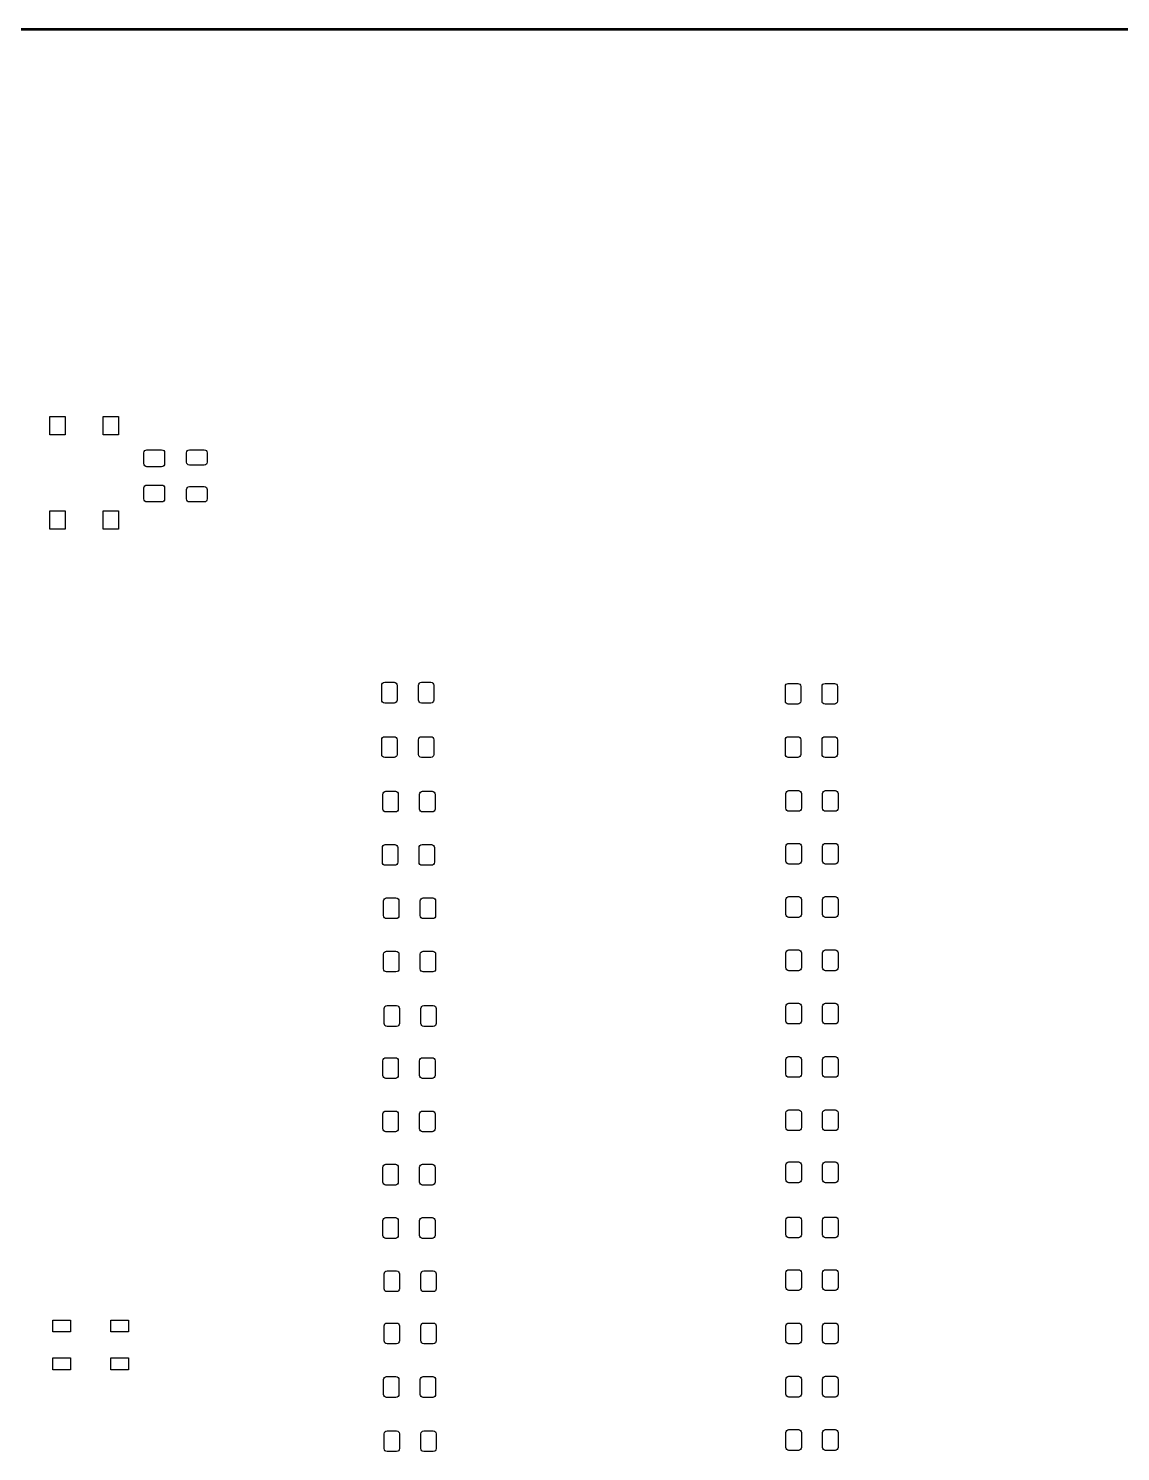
# Model space of a CAD drawing. Extents: x 0 to 360, y 0 to 260.
# Drawn here: x 87.8 to 180, y 139.9 to 260.1 of the extents above; entities that cross this region are included whole.
import ezdxf

# ---------------------------------------------------------------- set-up
doc = ezdxf.new("R2010")
doc.units = 0
doc.layers.add('BLACK', color=7, linetype='CONTINUOUS')

msp = doc.modelspace()

# ---------------------------------------------------------------- linework, layer by layer
at = {"layer": 'BLACK', "linetype": 'CONTINUOUS'}
for p, q in [((0, 260.075), (360, 260.075)), ((359.925, 259.925), (0.075, 259.925)), ((89.58, 225.75), (89.58, 227.3)), ((89.58, 227.3), (90.88, 227.3)), ((90.88, 227.3), (90.88, 225.75)), ((94.08, 225.75), (94.08, 227.3)), ((94.08, 227.3), (95.38, 227.3)), ((95.38, 227.3), (95.38, 225.75)), ((90.88, 225.75), (89.58, 225.75)), ((95.38, 225.75), (94.08, 225.75)), ((97.525, 224.25), (97.544, 224.346)), ((97.525, 223.325), (97.525, 224.25)), ((97.544, 224.346), (97.5982, 224.427)), ((97.5982, 224.427), (97.6793, 224.481)), ((97.6793, 224.481), (97.775, 224.5)), ((97.775, 224.5), (99.025, 224.5)), ((99.025, 224.5), (99.1207, 224.481)), ((99.1207, 224.481), (99.2018, 224.427)), ((99.2018, 224.427), (99.256, 224.346)), ((99.256, 224.346), (99.275, 224.25)), ((99.275, 224.25), (99.275, 223.325)), ((101.125, 224.25), (101.144, 224.346)), ((101.125, 223.45), (101.125, 224.25)), ((101.144, 224.346), (101.198, 224.427)), ((101.198, 224.427), (101.279, 224.481)), ((101.279, 224.481), (101.375, 224.5)), ((101.375, 224.5), (102.625, 224.5)), ((102.625, 224.5), (102.721, 224.481)), ((102.721, 224.481), (102.802, 224.427)), ((102.802, 224.427), (102.856, 224.346)), ((102.856, 224.346), (102.875, 224.25)), ((102.875, 224.25), (102.875, 223.45)), ((97.544, 223.229), (97.525, 223.325)), ((97.5982, 223.148), (97.544, 223.229)), ((97.6793, 223.094), (97.5982, 223.148)), ((97.775, 223.075), (97.6793, 223.094)), ((99.025, 223.075), (97.775, 223.075)), ((99.1207, 223.094), (99.025, 223.075)), ((99.2018, 223.148), (99.1207, 223.094)), ((99.256, 223.229), (99.2018, 223.148)), ((99.275, 223.325), (99.256, 223.229)), ((101.144, 223.354), (101.125, 223.45)), ((101.198, 223.273), (101.144, 223.354)), ((101.279, 223.219), (101.198, 223.273)), ((101.375, 223.2), (101.279, 223.219)), ((102.625, 223.2), (101.375, 223.2)), ((102.721, 223.219), (102.625, 223.2)), ((102.802, 223.273), (102.721, 223.219)), ((102.856, 223.354), (102.802, 223.273)), ((102.875, 223.45), (102.856, 223.354)), ((97.525, 221.275), (97.544, 221.371)), ((97.525, 220.35), (97.525, 221.275)), ((97.544, 221.371), (97.5982, 221.452)), ((97.5982, 221.452), (97.6793, 221.506)), ((97.6793, 221.506), (97.775, 221.525)), ((97.775, 221.525), (99.025, 221.525)), ((99.025, 221.525), (99.1207, 221.506)), ((99.1207, 221.506), (99.2018, 221.452)), ((99.2018, 221.452), (99.256, 221.371)), ((99.256, 221.371), (99.275, 221.275)), ((99.275, 221.275), (99.275, 220.35)), ((101.125, 221.15), (101.144, 221.246)), ((101.125, 220.35), (101.125, 221.15)), ((101.144, 221.246), (101.198, 221.327)), ((101.198, 221.327), (101.279, 221.381)), ((101.279, 221.381), (101.375, 221.4)), ((101.375, 221.4), (102.625, 221.4)), ((102.625, 221.4), (102.721, 221.381)), ((102.721, 221.381), (102.802, 221.327)), ((102.802, 221.327), (102.856, 221.246)), ((102.856, 221.246), (102.875, 221.15)), ((102.875, 221.15), (102.875, 220.35)), ((97.544, 220.254), (97.525, 220.35)), ((97.5982, 220.173), (97.544, 220.254)), ((97.6793, 220.119), (97.5982, 220.173)), ((97.775, 220.1), (97.6793, 220.119)), ((99.025, 220.1), (97.775, 220.1)), ((99.1207, 220.119), (99.025, 220.1)), ((99.2018, 220.173), (99.1207, 220.119)), ((99.256, 220.254), (99.2018, 220.173)), ((99.275, 220.35), (99.256, 220.254)), ((101.144, 220.254), (101.125, 220.35)), ((101.198, 220.173), (101.144, 220.254)), ((101.279, 220.119), (101.198, 220.173)), ((101.375, 220.1), (101.279, 220.119)), ((102.625, 220.1), (101.375, 220.1)), ((102.721, 220.119), (102.625, 220.1)), ((102.802, 220.173), (102.721, 220.119)), ((102.856, 220.254), (102.802, 220.173)), ((102.875, 220.35), (102.856, 220.254)), ((89.58, 217.8), (89.58, 219.35)), ((89.58, 219.35), (90.88, 219.35)), ((90.88, 219.35), (90.88, 217.8)), ((94.08, 217.8), (94.08, 219.35)), ((94.08, 219.35), (95.38, 219.35)), ((95.38, 219.35), (95.38, 217.8)), ((90.88, 217.8), (89.58, 217.8)), ((95.38, 217.8), (94.08, 217.8)), ((117.613, 204.62), (117.632, 204.715)), ((117.613, 203.37), (117.613, 204.62)), ((117.632, 204.715), (117.687, 204.796)), ((117.687, 204.796), (117.768, 204.851)), ((117.768, 204.851), (117.863, 204.87)), ((117.863, 204.87), (118.663, 204.87)), ((118.663, 204.87), (118.759, 204.851)), ((118.759, 204.851), (118.84, 204.796)), ((118.84, 204.796), (118.894, 204.715)), ((118.894, 204.715), (118.913, 204.62)), ((118.913, 204.62), (118.913, 203.37)), ((120.713, 204.62), (120.732, 204.715)), ((120.713, 203.37), (120.713, 204.62)), ((120.732, 204.715), (120.787, 204.796)), ((120.787, 204.796), (120.868, 204.851)), ((120.868, 204.851), (120.963, 204.87)), ((120.963, 204.87), (121.763, 204.87)), ((121.763, 204.87), (121.859, 204.851)), ((121.859, 204.851), (121.94, 204.796)), ((121.94, 204.796), (121.994, 204.715)), ((121.994, 204.715), (122.013, 204.62)), ((122.013, 204.62), (122.013, 203.37)), ((151.695, 204.521), (151.714, 204.617)), ((151.695, 203.271), (151.695, 204.521)), ((151.714, 204.617), (151.769, 204.698)), ((151.769, 204.698), (151.85, 204.752)), ((151.85, 204.752), (151.945, 204.771)), ((151.945, 204.771), (152.745, 204.771)), ((152.745, 204.771), (152.841, 204.752)), ((152.841, 204.752), (152.922, 204.698)), ((152.922, 204.698), (152.976, 204.617)), ((152.976, 204.617), (152.995, 204.521)), ((152.995, 204.521), (152.995, 203.271)), ((154.795, 204.521), (154.814, 204.617)), ((154.795, 203.271), (154.795, 204.521)), ((154.814, 204.617), (154.869, 204.698)), ((154.869, 204.698), (154.95, 204.752)), ((154.95, 204.752), (155.045, 204.771)), ((155.045, 204.771), (155.845, 204.771)), ((155.845, 204.771), (155.941, 204.752)), ((155.941, 204.752), (156.022, 204.698)), ((156.022, 204.698), (156.076, 204.617)), ((156.076, 204.617), (156.095, 204.521)), ((156.095, 204.521), (156.095, 203.271)), ((117.632, 203.274), (117.613, 203.37)), ((117.687, 203.193), (117.632, 203.274)), ((117.768, 203.139), (117.687, 203.193)), ((117.863, 203.12), (117.768, 203.139)), ((118.663, 203.12), (117.863, 203.12)), ((118.759, 203.139), (118.663, 203.12)), ((118.84, 203.193), (118.759, 203.139)), ((118.894, 203.274), (118.84, 203.193)), ((118.913, 203.37), (118.894, 203.274)), ((120.732, 203.274), (120.713, 203.37)), ((120.787, 203.193), (120.732, 203.274)), ((120.868, 203.139), (120.787, 203.193)), ((120.963, 203.12), (120.868, 203.139)), ((121.763, 203.12), (120.963, 203.12)), ((121.859, 203.139), (121.763, 203.12)), ((121.94, 203.193), (121.859, 203.139)), ((121.994, 203.274), (121.94, 203.193)), ((122.013, 203.37), (121.994, 203.274)), ((151.714, 203.176), (151.695, 203.271)), ((151.769, 203.094), (151.714, 203.176)), ((151.85, 203.04), (151.769, 203.094)), ((152.922, 203.094), (152.841, 203.04)), ((152.976, 203.176), (152.922, 203.094)), ((152.995, 203.271), (152.976, 203.176)), ((154.814, 203.176), (154.795, 203.271)), ((154.869, 203.094), (154.814, 203.176)), ((154.95, 203.04), (154.869, 203.094)), ((156.022, 203.094), (155.941, 203.04)), ((156.076, 203.176), (156.022, 203.094)), ((156.095, 203.271), (156.076, 203.176)), ((151.945, 203.021), (151.85, 203.04)), ((152.745, 203.021), (151.945, 203.021)), ((152.841, 203.04), (152.745, 203.021)), ((155.045, 203.021), (154.95, 203.04)), ((155.845, 203.021), (155.045, 203.021)), ((155.941, 203.04), (155.845, 203.021)), ((117.613, 200.02), (117.632, 200.115)), ((117.613, 198.77), (117.613, 200.02)), ((117.632, 200.115), (117.687, 200.196)), ((117.687, 200.196), (117.768, 200.251)), ((117.768, 200.251), (117.863, 200.27)), ((117.863, 200.27), (118.663, 200.27)), ((118.663, 200.27), (118.759, 200.251)), ((118.759, 200.251), (118.84, 200.196)), ((118.84, 200.196), (118.894, 200.115)), ((118.894, 200.115), (118.913, 200.02)), ((118.913, 200.02), (118.913, 198.77)), ((120.713, 200.02), (120.732, 200.115)), ((120.713, 198.77), (120.713, 200.02)), ((120.732, 200.115), (120.787, 200.196)), ((120.787, 200.196), (120.868, 200.251)), ((120.868, 200.251), (120.963, 200.27)), ((120.963, 200.27), (121.763, 200.27)), ((121.763, 200.27), (121.859, 200.251)), ((121.859, 200.251), (121.94, 200.196)), ((121.94, 200.196), (121.994, 200.115)), ((121.994, 200.115), (122.013, 200.02)), ((122.013, 200.02), (122.013, 198.77)), ((151.695, 200.021), (151.714, 200.117)), ((151.695, 198.771), (151.695, 200.021)), ((151.714, 200.117), (151.769, 200.198)), ((151.769, 200.198), (151.85, 200.252)), ((151.85, 200.252), (151.945, 200.271)), ((151.945, 200.271), (152.745, 200.271)), ((152.745, 200.271), (152.841, 200.252)), ((152.841, 200.252), (152.922, 200.198)), ((152.922, 200.198), (152.976, 200.117)), ((152.976, 200.117), (152.995, 200.021)), ((152.995, 200.021), (152.995, 198.771)), ((154.795, 200.021), (154.814, 200.117)), ((154.795, 198.771), (154.795, 200.021)), ((154.814, 200.117), (154.869, 200.198)), ((154.869, 200.198), (154.95, 200.252)), ((154.95, 200.252), (155.045, 200.271)), ((155.045, 200.271), (155.845, 200.271)), ((155.845, 200.271), (155.941, 200.252)), ((155.941, 200.252), (156.022, 200.198)), ((156.022, 200.198), (156.076, 200.117)), ((156.076, 200.117), (156.095, 200.021)), ((156.095, 200.021), (156.095, 198.771)), ((117.632, 198.674), (117.613, 198.77)), ((117.687, 198.593), (117.632, 198.674)), ((117.768, 198.539), (117.687, 198.593)), ((117.863, 198.52), (117.768, 198.539)), ((118.663, 198.52), (117.863, 198.52)), ((118.759, 198.539), (118.663, 198.52)), ((118.84, 198.593), (118.759, 198.539)), ((118.894, 198.674), (118.84, 198.593)), ((118.913, 198.77), (118.894, 198.674)), ((120.732, 198.674), (120.713, 198.77)), ((120.787, 198.593), (120.732, 198.674)), ((120.868, 198.539), (120.787, 198.593)), ((120.963, 198.52), (120.868, 198.539)), ((121.763, 198.52), (120.963, 198.52)), ((121.859, 198.539), (121.763, 198.52)), ((121.94, 198.593), (121.859, 198.539)), ((121.994, 198.674), (121.94, 198.593)), ((122.013, 198.77), (121.994, 198.674)), ((151.714, 198.676), (151.695, 198.771)), ((151.769, 198.594), (151.714, 198.676)), ((151.85, 198.54), (151.769, 198.594)), ((151.945, 198.521), (151.85, 198.54)), ((152.745, 198.521), (151.945, 198.521)), ((152.841, 198.54), (152.745, 198.521)), ((152.922, 198.594), (152.841, 198.54)), ((152.976, 198.676), (152.922, 198.594)), ((152.995, 198.771), (152.976, 198.676)), ((154.814, 198.676), (154.795, 198.771)), ((154.869, 198.594), (154.814, 198.676)), ((154.95, 198.54), (154.869, 198.594)), ((155.045, 198.521), (154.95, 198.54)), ((155.845, 198.521), (155.045, 198.521)), ((155.941, 198.54), (155.845, 198.521)), ((156.022, 198.594), (155.941, 198.54)), ((156.076, 198.676), (156.022, 198.594)), ((156.095, 198.771), (156.076, 198.676)), ((117.713, 195.42), (117.732, 195.515)), ((117.713, 194.17), (117.713, 195.42)), ((117.732, 195.515), (117.787, 195.596)), ((117.787, 195.596), (117.868, 195.651)), ((117.868, 195.651), (117.963, 195.67)), ((117.963, 195.67), (118.763, 195.67)), ((118.763, 195.67), (118.859, 195.651)), ((118.859, 195.651), (118.94, 195.596)), ((118.94, 195.596), (118.994, 195.515)), ((118.994, 195.515), (119.013, 195.42)), ((119.013, 195.42), (119.013, 194.17)), ((120.813, 195.42), (120.832, 195.515)), ((120.813, 194.17), (120.813, 195.42)), ((120.832, 195.515), (120.887, 195.596)), ((120.887, 195.596), (120.968, 195.651)), ((120.968, 195.651), (121.063, 195.67)), ((121.063, 195.67), (121.863, 195.67)), ((121.863, 195.67), (121.959, 195.651)), ((121.959, 195.651), (122.04, 195.596)), ((122.04, 195.596), (122.094, 195.515)), ((122.094, 195.515), (122.113, 195.42)), ((122.113, 195.42), (122.113, 194.17)), ((151.745, 195.481), (151.764, 195.577)), ((151.745, 194.231), (151.745, 195.481)), ((151.764, 195.577), (151.819, 195.658)), ((151.819, 195.658), (151.9, 195.712)), ((151.9, 195.712), (151.995, 195.731)), ((151.995, 195.731), (152.795, 195.731)), ((152.795, 195.731), (152.891, 195.712)), ((152.891, 195.712), (152.972, 195.658)), ((152.972, 195.658), (153.026, 195.577)), ((153.026, 195.577), (153.045, 195.481)), ((153.045, 195.481), (153.045, 194.231)), ((154.845, 195.481), (154.864, 195.577)), ((154.845, 194.231), (154.845, 195.481)), ((154.864, 195.577), (154.919, 195.658)), ((154.919, 195.658), (155, 195.712)), ((155, 195.712), (155.095, 195.731)), ((155.095, 195.731), (155.895, 195.731)), ((155.895, 195.731), (155.991, 195.712)), ((155.991, 195.712), (156.072, 195.658)), ((156.072, 195.658), (156.126, 195.577)), ((156.126, 195.577), (156.145, 195.481)), ((156.145, 195.481), (156.145, 194.231)), ((117.732, 194.074), (117.713, 194.17)), ((117.787, 193.993), (117.732, 194.074)), ((117.868, 193.939), (117.787, 193.993)), ((117.963, 193.92), (117.868, 193.939)), ((118.763, 193.92), (117.963, 193.92)), ((118.859, 193.939), (118.763, 193.92)), ((118.94, 193.993), (118.859, 193.939)), ((118.994, 194.074), (118.94, 193.993)), ((119.013, 194.17), (118.994, 194.074)), ((120.832, 194.074), (120.813, 194.17)), ((120.887, 193.993), (120.832, 194.074)), ((120.968, 193.939), (120.887, 193.993)), ((121.063, 193.92), (120.968, 193.939)), ((121.863, 193.92), (121.063, 193.92)), ((121.959, 193.939), (121.863, 193.92)), ((122.04, 193.993), (121.959, 193.939)), ((122.094, 194.074), (122.04, 193.993)), ((122.113, 194.17), (122.094, 194.074)), ((151.764, 194.136), (151.745, 194.231)), ((151.819, 194.054), (151.764, 194.136)), ((151.9, 194), (151.819, 194.054)), ((151.995, 193.981), (151.9, 194)), ((152.795, 193.981), (151.995, 193.981)), ((152.891, 194), (152.795, 193.981)), ((152.972, 194.054), (152.891, 194)), ((153.026, 194.136), (152.972, 194.054)), ((153.045, 194.231), (153.026, 194.136)), ((154.864, 194.136), (154.845, 194.231)), ((154.919, 194.054), (154.864, 194.136)), ((155, 194), (154.919, 194.054)), ((155.095, 193.981), (155, 194)), ((155.895, 193.981), (155.095, 193.981)), ((155.991, 194), (155.895, 193.981)), ((156.072, 194.054), (155.991, 194)), ((156.126, 194.136), (156.072, 194.054)), ((156.145, 194.231), (156.126, 194.136)), ((117.682, 191.015), (117.737, 191.096)), ((117.737, 191.096), (117.818, 191.151)), ((117.818, 191.151), (117.913, 191.17)), ((117.913, 191.17), (118.713, 191.17)), ((118.713, 191.17), (118.809, 191.151)), ((118.809, 191.151), (118.89, 191.096)), ((118.89, 191.096), (118.944, 191.015)), ((120.782, 191.015), (120.837, 191.096)), ((120.837, 191.096), (120.918, 191.151)), ((120.918, 191.151), (121.013, 191.17)), ((121.013, 191.17), (121.813, 191.17)), ((121.813, 191.17), (121.909, 191.151)), ((121.909, 191.151), (121.99, 191.096)), ((121.99, 191.096), (122.044, 191.015)), ((151.745, 191.021), (151.764, 191.117)), ((151.764, 191.117), (151.819, 191.198)), ((151.819, 191.198), (151.9, 191.252)), ((151.9, 191.252), (151.995, 191.271)), ((151.995, 191.271), (152.795, 191.271)), ((152.795, 191.271), (152.891, 191.252)), ((152.891, 191.252), (152.972, 191.198)), ((152.972, 191.198), (153.026, 191.117)), ((153.026, 191.117), (153.045, 191.021)), ((154.845, 191.021), (154.864, 191.117)), ((154.864, 191.117), (154.919, 191.198)), ((154.919, 191.198), (155, 191.252)), ((155, 191.252), (155.095, 191.271)), ((155.095, 191.271), (155.895, 191.271)), ((155.895, 191.271), (155.991, 191.252)), ((155.991, 191.252), (156.072, 191.198)), ((156.072, 191.198), (156.126, 191.117)), ((156.126, 191.117), (156.145, 191.021)), ((117.663, 190.92), (117.682, 191.015)), ((117.663, 189.67), (117.663, 190.92)), ((118.944, 191.015), (118.963, 190.92)), ((118.963, 190.92), (118.963, 189.67)), ((120.763, 190.92), (120.782, 191.015)), ((120.763, 189.67), (120.763, 190.92)), ((122.044, 191.015), (122.063, 190.92)), ((122.063, 190.92), (122.063, 189.67)), ((151.745, 189.771), (151.745, 191.021)), ((153.045, 191.021), (153.045, 189.771)), ((154.845, 189.771), (154.845, 191.021)), ((156.145, 191.021), (156.145, 189.771)), ((117.682, 189.574), (117.663, 189.67)), ((117.737, 189.493), (117.682, 189.574)), ((117.818, 189.439), (117.737, 189.493)), ((117.913, 189.42), (117.818, 189.439)), ((118.713, 189.42), (117.913, 189.42)), ((118.809, 189.439), (118.713, 189.42)), ((118.89, 189.493), (118.809, 189.439)), ((118.944, 189.574), (118.89, 189.493)), ((118.963, 189.67), (118.944, 189.574)), ((120.782, 189.574), (120.763, 189.67)), ((120.837, 189.493), (120.782, 189.574)), ((120.918, 189.439), (120.837, 189.493)), ((121.013, 189.42), (120.918, 189.439)), ((121.813, 189.42), (121.013, 189.42)), ((121.909, 189.439), (121.813, 189.42)), ((121.99, 189.493), (121.909, 189.439)), ((122.044, 189.574), (121.99, 189.493)), ((122.063, 189.67), (122.044, 189.574)), ((151.764, 189.676), (151.745, 189.771)), ((151.819, 189.594), (151.764, 189.676)), ((151.9, 189.54), (151.819, 189.594)), ((151.995, 189.521), (151.9, 189.54)), ((152.795, 189.521), (151.995, 189.521)), ((152.891, 189.54), (152.795, 189.521)), ((152.972, 189.594), (152.891, 189.54)), ((153.026, 189.676), (152.972, 189.594)), ((153.045, 189.771), (153.026, 189.676)), ((154.864, 189.676), (154.845, 189.771)), ((154.919, 189.594), (154.864, 189.676)), ((155, 189.54), (154.919, 189.594)), ((155.095, 189.521), (155, 189.54)), ((155.895, 189.521), (155.095, 189.521)), ((155.991, 189.54), (155.895, 189.521)), ((156.072, 189.594), (155.991, 189.54)), ((156.126, 189.676), (156.072, 189.594)), ((156.145, 189.771), (156.126, 189.676)), ((117.763, 186.42), (117.782, 186.515)), ((117.763, 185.17), (117.763, 186.42)), ((117.782, 186.515), (117.837, 186.596)), ((117.837, 186.596), (117.918, 186.651)), ((117.918, 186.651), (118.013, 186.67)), ((118.013, 186.67), (118.813, 186.67)), ((118.813, 186.67), (118.909, 186.651)), ((118.909, 186.651), (118.99, 186.596)), ((118.99, 186.596), (119.044, 186.515)), ((119.044, 186.515), (119.063, 186.42)), ((119.063, 186.42), (119.063, 185.17)), ((120.863, 186.42), (120.882, 186.515)), ((120.863, 185.17), (120.863, 186.42)), ((120.882, 186.515), (120.937, 186.596)), ((120.937, 186.596), (121.018, 186.651)), ((121.018, 186.651), (121.113, 186.67)), ((121.113, 186.67), (121.913, 186.67)), ((121.913, 186.67), (122.009, 186.651)), ((122.009, 186.651), (122.09, 186.596)), ((122.09, 186.596), (122.144, 186.515)), ((122.144, 186.515), (122.163, 186.42)), ((122.163, 186.42), (122.163, 185.17)), ((151.745, 186.521), (151.764, 186.617)), ((151.745, 185.271), (151.745, 186.521)), ((151.764, 186.617), (151.819, 186.698)), ((151.819, 186.698), (151.9, 186.752)), ((151.9, 186.752), (151.995, 186.771)), ((151.995, 186.771), (152.795, 186.771)), ((152.795, 186.771), (152.891, 186.752)), ((152.891, 186.752), (152.972, 186.698)), ((152.972, 186.698), (153.026, 186.617)), ((153.026, 186.617), (153.045, 186.521)), ((153.045, 186.521), (153.045, 185.271)), ((154.845, 186.521), (154.864, 186.617)), ((154.845, 185.271), (154.845, 186.521)), ((154.864, 186.617), (154.919, 186.698)), ((154.919, 186.698), (155, 186.752)), ((155, 186.752), (155.095, 186.771)), ((155.095, 186.771), (155.895, 186.771)), ((155.895, 186.771), (155.991, 186.752)), ((155.991, 186.752), (156.072, 186.698)), ((156.072, 186.698), (156.126, 186.617)), ((156.126, 186.617), (156.145, 186.521)), ((156.145, 186.521), (156.145, 185.271)), ((117.782, 185.074), (117.763, 185.17)), ((117.837, 184.993), (117.782, 185.074)), ((119.044, 185.074), (118.99, 184.993)), ((119.063, 185.17), (119.044, 185.074)), ((120.882, 185.074), (120.863, 185.17)), ((120.937, 184.993), (120.882, 185.074)), ((122.144, 185.074), (122.09, 184.993)), ((122.163, 185.17), (122.144, 185.074)), ((151.764, 185.176), (151.745, 185.271)), ((151.819, 185.094), (151.764, 185.176)), ((151.9, 185.04), (151.819, 185.094)), ((151.995, 185.021), (151.9, 185.04)), ((152.891, 185.04), (152.795, 185.021)), ((152.972, 185.094), (152.891, 185.04)), ((153.026, 185.176), (152.972, 185.094)), ((153.045, 185.271), (153.026, 185.176)), ((154.864, 185.176), (154.845, 185.271)), ((154.919, 185.094), (154.864, 185.176)), ((155, 185.04), (154.919, 185.094)), ((155.095, 185.021), (155, 185.04)), ((155.991, 185.04), (155.895, 185.021)), ((156.072, 185.094), (155.991, 185.04)), ((156.126, 185.176), (156.072, 185.094)), ((156.145, 185.271), (156.126, 185.176)), ((117.918, 184.939), (117.837, 184.993)), ((118.013, 184.92), (117.918, 184.939)), ((118.813, 184.92), (118.013, 184.92)), ((118.909, 184.939), (118.813, 184.92)), ((118.99, 184.993), (118.909, 184.939)), ((121.018, 184.939), (120.937, 184.993)), ((121.113, 184.92), (121.018, 184.939)), ((121.913, 184.92), (121.113, 184.92)), ((122.009, 184.939), (121.913, 184.92)), ((122.09, 184.993), (122.009, 184.939)), ((152.795, 185.021), (151.995, 185.021)), ((155.895, 185.021), (155.095, 185.021)), ((117.763, 181.92), (117.782, 182.015)), ((117.763, 180.67), (117.763, 181.92)), ((117.782, 182.015), (117.837, 182.096)), ((117.837, 182.096), (117.918, 182.151)), ((117.918, 182.151), (118.013, 182.17)), ((118.013, 182.17), (118.813, 182.17)), ((118.813, 182.17), (118.909, 182.151)), ((118.909, 182.151), (118.99, 182.096)), ((118.99, 182.096), (119.044, 182.015)), ((119.044, 182.015), (119.063, 181.92)), ((119.063, 181.92), (119.063, 180.67)), ((120.863, 181.92), (120.882, 182.015)), ((120.863, 180.67), (120.863, 181.92)), ((120.882, 182.015), (120.937, 182.096)), ((120.937, 182.096), (121.018, 182.151)), ((121.018, 182.151), (121.113, 182.17)), ((121.113, 182.17), (121.913, 182.17)), ((121.913, 182.17), (122.009, 182.151)), ((122.009, 182.151), (122.09, 182.096)), ((122.09, 182.096), (122.144, 182.015)), ((122.144, 182.015), (122.163, 181.92)), ((122.163, 181.92), (122.163, 180.67)), ((151.745, 182.021), (151.764, 182.117)), ((151.745, 180.771), (151.745, 182.021)), ((151.764, 182.117), (151.819, 182.198)), ((151.819, 182.198), (151.9, 182.252)), ((151.9, 182.252), (151.995, 182.271)), ((151.995, 182.271), (152.795, 182.271)), ((152.795, 182.271), (152.891, 182.252)), ((152.891, 182.252), (152.972, 182.198)), ((152.972, 182.198), (153.026, 182.117)), ((153.026, 182.117), (153.045, 182.021)), ((153.045, 182.021), (153.045, 180.771)), ((154.845, 182.021), (154.864, 182.117)), ((154.845, 180.771), (154.845, 182.021)), ((154.864, 182.117), (154.919, 182.198)), ((154.919, 182.198), (155, 182.252)), ((155, 182.252), (155.095, 182.271)), ((155.095, 182.271), (155.895, 182.271)), ((155.895, 182.271), (155.991, 182.252)), ((155.991, 182.252), (156.072, 182.198)), ((156.072, 182.198), (156.126, 182.117)), ((156.126, 182.117), (156.145, 182.021)), ((156.145, 182.021), (156.145, 180.771)), ((117.782, 180.574), (117.763, 180.67)), ((117.837, 180.493), (117.782, 180.574)), ((117.918, 180.439), (117.837, 180.493)), ((118.013, 180.42), (117.918, 180.439)), ((118.813, 180.42), (118.013, 180.42)), ((118.909, 180.439), (118.813, 180.42)), ((118.99, 180.493), (118.909, 180.439)), ((119.044, 180.574), (118.99, 180.493)), ((119.063, 180.67), (119.044, 180.574)), ((120.882, 180.574), (120.863, 180.67)), ((120.937, 180.493), (120.882, 180.574)), ((121.018, 180.439), (120.937, 180.493)), ((121.113, 180.42), (121.018, 180.439)), ((121.913, 180.42), (121.113, 180.42)), ((122.009, 180.439), (121.913, 180.42)), ((122.09, 180.493), (122.009, 180.439)), ((122.144, 180.574), (122.09, 180.493)), ((122.163, 180.67), (122.144, 180.574)), ((151.764, 180.676), (151.745, 180.771)), ((151.819, 180.594), (151.764, 180.676)), ((151.9, 180.54), (151.819, 180.594)), ((151.995, 180.521), (151.9, 180.54)), ((152.795, 180.521), (151.995, 180.521)), ((152.891, 180.54), (152.795, 180.521)), ((152.972, 180.594), (152.891, 180.54)), ((153.026, 180.676), (152.972, 180.594)), ((153.045, 180.771), (153.026, 180.676)), ((154.864, 180.676), (154.845, 180.771)), ((154.919, 180.594), (154.864, 180.676)), ((155, 180.54), (154.919, 180.594)), ((155.095, 180.521), (155, 180.54)), ((155.895, 180.521), (155.095, 180.521)), ((155.991, 180.54), (155.895, 180.521)), ((156.072, 180.594), (155.991, 180.54)), ((156.126, 180.676), (156.072, 180.594)), ((156.145, 180.771), (156.126, 180.676)), ((117.813, 177.32), (117.832, 177.415)), ((117.813, 176.07), (117.813, 177.32)), ((117.832, 177.415), (117.887, 177.496)), ((117.887, 177.496), (117.968, 177.551)), ((117.968, 177.551), (118.063, 177.57)), ((118.063, 177.57), (118.863, 177.57)), ((118.863, 177.57), (118.959, 177.551)), ((118.959, 177.551), (119.04, 177.496)), ((119.04, 177.496), (119.094, 177.415)), ((119.094, 177.415), (119.113, 177.32)), ((119.113, 177.32), (119.113, 176.07)), ((120.913, 177.32), (120.932, 177.415)), ((120.913, 176.07), (120.913, 177.32)), ((120.932, 177.415), (120.987, 177.496)), ((120.987, 177.496), (121.068, 177.551)), ((121.068, 177.551), (121.163, 177.57)), ((121.163, 177.57), (121.963, 177.57)), ((121.963, 177.57), (122.059, 177.551)), ((122.059, 177.551), (122.14, 177.496)), ((122.14, 177.496), (122.194, 177.415)), ((122.194, 177.415), (122.213, 177.32)), ((122.213, 177.32), (122.213, 176.07)), ((151.745, 177.521), (151.764, 177.617)), ((151.745, 176.271), (151.745, 177.521)), ((151.764, 177.617), (151.819, 177.698)), ((151.819, 177.698), (151.9, 177.752)), ((151.9, 177.752), (151.995, 177.771)), ((151.995, 177.771), (152.795, 177.771)), ((152.795, 177.771), (152.891, 177.752)), ((152.891, 177.752), (152.972, 177.698)), ((152.972, 177.698), (153.026, 177.617)), ((153.026, 177.617), (153.045, 177.521)), ((153.045, 177.521), (153.045, 176.271)), ((154.845, 177.521), (154.864, 177.617)), ((154.845, 176.271), (154.845, 177.521)), ((154.864, 177.617), (154.919, 177.698)), ((154.919, 177.698), (155, 177.752)), ((155, 177.752), (155.095, 177.771)), ((155.095, 177.771), (155.895, 177.771)), ((155.895, 177.771), (155.991, 177.752)), ((155.991, 177.752), (156.072, 177.698)), ((156.072, 177.698), (156.126, 177.617)), ((156.126, 177.617), (156.145, 177.521)), ((156.145, 177.521), (156.145, 176.271)), ((117.832, 175.974), (117.813, 176.07)), ((117.887, 175.893), (117.832, 175.974)), ((117.968, 175.839), (117.887, 175.893)), ((118.063, 175.82), (117.968, 175.839)), ((118.863, 175.82), (118.063, 175.82)), ((118.959, 175.839), (118.863, 175.82)), ((119.04, 175.893), (118.959, 175.839)), ((119.094, 175.974), (119.04, 175.893)), ((119.113, 176.07), (119.094, 175.974)), ((120.932, 175.974), (120.913, 176.07)), ((120.987, 175.893), (120.932, 175.974)), ((121.068, 175.839), (120.987, 175.893)), ((121.163, 175.82), (121.068, 175.839)), ((121.963, 175.82), (121.163, 175.82)), ((122.059, 175.839), (121.963, 175.82)), ((122.14, 175.893), (122.059, 175.839)), ((122.194, 175.974), (122.14, 175.893)), ((122.213, 176.07), (122.194, 175.974)), ((151.764, 176.176), (151.745, 176.271)), ((151.819, 176.094), (151.764, 176.176)), ((151.9, 176.04), (151.819, 176.094)), ((151.995, 176.021), (151.9, 176.04)), ((152.795, 176.021), (151.995, 176.021)), ((152.891, 176.04), (152.795, 176.021)), ((152.972, 176.094), (152.891, 176.04)), ((153.026, 176.176), (152.972, 176.094)), ((153.045, 176.271), (153.026, 176.176)), ((154.864, 176.176), (154.845, 176.271)), ((154.919, 176.094), (154.864, 176.176)), ((155, 176.04), (154.919, 176.094)), ((155.095, 176.021), (155, 176.04)), ((155.895, 176.021), (155.095, 176.021)), ((155.991, 176.04), (155.895, 176.021)), ((156.072, 176.094), (155.991, 176.04)), ((156.126, 176.176), (156.072, 176.094)), ((156.145, 176.271), (156.126, 176.176)), ((117.732, 173.015), (117.787, 173.096)), ((117.787, 173.096), (117.868, 173.151)), ((117.868, 173.151), (117.963, 173.17)), ((117.963, 173.17), (118.763, 173.17)), ((118.763, 173.17), (118.859, 173.151)), ((118.859, 173.151), (118.94, 173.096)), ((118.94, 173.096), (118.994, 173.015)), ((120.832, 173.015), (120.887, 173.096)), ((120.887, 173.096), (120.968, 173.151)), ((120.968, 173.151), (121.063, 173.17)), ((121.063, 173.17), (121.863, 173.17)), ((121.863, 173.17), (121.959, 173.151)), ((121.959, 173.151), (122.04, 173.096)), ((122.04, 173.096), (122.094, 173.015)), ((151.745, 173.021), (151.764, 173.117)), ((151.764, 173.117), (151.819, 173.198)), ((151.819, 173.198), (151.9, 173.252)), ((151.9, 173.252), (151.995, 173.271)), ((151.995, 173.271), (152.795, 173.271)), ((152.795, 173.271), (152.891, 173.252)), ((152.891, 173.252), (152.972, 173.198)), ((152.972, 173.198), (153.026, 173.117)), ((153.026, 173.117), (153.045, 173.021)), ((154.845, 173.021), (154.864, 173.117)), ((154.864, 173.117), (154.919, 173.198)), ((154.919, 173.198), (155, 173.252)), ((155, 173.252), (155.095, 173.271)), ((155.095, 173.271), (155.895, 173.271)), ((155.895, 173.271), (155.991, 173.252)), ((155.991, 173.252), (156.072, 173.198)), ((156.072, 173.198), (156.126, 173.117)), ((156.126, 173.117), (156.145, 173.021)), ((117.713, 172.92), (117.732, 173.015)), ((117.713, 171.67), (117.713, 172.92)), ((118.994, 173.015), (119.013, 172.92)), ((119.013, 172.92), (119.013, 171.67)), ((120.813, 172.92), (120.832, 173.015)), ((120.813, 171.67), (120.813, 172.92)), ((122.094, 173.015), (122.113, 172.92)), ((122.113, 172.92), (122.113, 171.67)), ((151.745, 171.771), (151.745, 173.021)), ((153.045, 173.021), (153.045, 171.771)), ((154.845, 171.771), (154.845, 173.021)), ((156.145, 173.021), (156.145, 171.771)), ((117.732, 171.574), (117.713, 171.67)), ((117.787, 171.493), (117.732, 171.574)), ((117.868, 171.439), (117.787, 171.493)), ((117.963, 171.42), (117.868, 171.439)), ((118.763, 171.42), (117.963, 171.42)), ((118.859, 171.439), (118.763, 171.42)), ((118.94, 171.493), (118.859, 171.439)), ((118.994, 171.574), (118.94, 171.493)), ((119.013, 171.67), (118.994, 171.574)), ((120.832, 171.574), (120.813, 171.67)), ((120.887, 171.493), (120.832, 171.574)), ((120.968, 171.439), (120.887, 171.493)), ((121.063, 171.42), (120.968, 171.439)), ((121.863, 171.42), (121.063, 171.42)), ((121.959, 171.439), (121.863, 171.42)), ((122.04, 171.493), (121.959, 171.439)), ((122.094, 171.574), (122.04, 171.493)), ((122.113, 171.67), (122.094, 171.574)), ((151.764, 171.676), (151.745, 171.771)), ((151.819, 171.594), (151.764, 171.676)), ((151.9, 171.54), (151.819, 171.594)), ((151.995, 171.521), (151.9, 171.54)), ((152.795, 171.521), (151.995, 171.521)), ((152.891, 171.54), (152.795, 171.521)), ((152.972, 171.594), (152.891, 171.54)), ((153.026, 171.676), (152.972, 171.594)), ((153.045, 171.771), (153.026, 171.676)), ((154.864, 171.676), (154.845, 171.771)), ((154.919, 171.594), (154.864, 171.676)), ((155, 171.54), (154.919, 171.594)), ((155.095, 171.521), (155, 171.54)), ((155.895, 171.521), (155.095, 171.521)), ((155.991, 171.54), (155.895, 171.521)), ((156.072, 171.594), (155.991, 171.54)), ((156.126, 171.676), (156.072, 171.594)), ((156.145, 171.771), (156.126, 171.676)), ((117.713, 168.42), (117.732, 168.515)), ((117.713, 167.17), (117.713, 168.42)), ((117.732, 168.515), (117.787, 168.596)), ((117.787, 168.596), (117.868, 168.651)), ((117.868, 168.651), (117.963, 168.67)), ((117.963, 168.67), (118.763, 168.67)), ((118.763, 168.67), (118.859, 168.651)), ((118.859, 168.651), (118.94, 168.596)), ((118.94, 168.596), (118.994, 168.515)), ((118.994, 168.515), (119.013, 168.42)), ((119.013, 168.42), (119.013, 167.17)), ((120.813, 168.42), (120.832, 168.515)), ((120.813, 167.17), (120.813, 168.42)), ((120.832, 168.515), (120.887, 168.596)), ((120.887, 168.596), (120.968, 168.651)), ((120.968, 168.651), (121.063, 168.67)), ((121.063, 168.67), (121.863, 168.67)), ((121.863, 168.67), (121.959, 168.651)), ((121.959, 168.651), (122.04, 168.596)), ((122.04, 168.596), (122.094, 168.515)), ((122.094, 168.515), (122.113, 168.42)), ((122.113, 168.42), (122.113, 167.17)), ((151.745, 168.521), (151.764, 168.617)), ((151.745, 167.271), (151.745, 168.521)), ((151.764, 168.617), (151.819, 168.698)), ((151.819, 168.698), (151.9, 168.752)), ((151.9, 168.752), (151.995, 168.771)), ((151.995, 168.771), (152.795, 168.771)), ((152.795, 168.771), (152.891, 168.752)), ((152.891, 168.752), (152.972, 168.698)), ((152.972, 168.698), (153.026, 168.617)), ((153.026, 168.617), (153.045, 168.521)), ((153.045, 168.521), (153.045, 167.271)), ((154.845, 168.521), (154.864, 168.617)), ((154.845, 167.271), (154.845, 168.521)), ((154.864, 168.617), (154.919, 168.698)), ((154.919, 168.698), (155, 168.752)), ((155, 168.752), (155.095, 168.771)), ((155.095, 168.771), (155.895, 168.771)), ((155.895, 168.771), (155.991, 168.752)), ((155.991, 168.752), (156.072, 168.698)), ((156.072, 168.698), (156.126, 168.617)), ((156.126, 168.617), (156.145, 168.521)), ((156.145, 168.521), (156.145, 167.271)), ((117.732, 167.074), (117.713, 167.17)), ((117.787, 166.993), (117.732, 167.074)), ((118.994, 167.074), (118.94, 166.993)), ((119.013, 167.17), (118.994, 167.074)), ((120.832, 167.074), (120.813, 167.17)), ((120.887, 166.993), (120.832, 167.074)), ((122.094, 167.074), (122.04, 166.993)), ((122.113, 167.17), (122.094, 167.074)), ((151.764, 167.176), (151.745, 167.271)), ((151.819, 167.094), (151.764, 167.176)), ((151.9, 167.04), (151.819, 167.094)), ((151.995, 167.021), (151.9, 167.04)), ((152.795, 167.021), (151.995, 167.021)), ((152.891, 167.04), (152.795, 167.021)), ((152.972, 167.094), (152.891, 167.04)), ((153.026, 167.176), (152.972, 167.094)), ((153.045, 167.271), (153.026, 167.176)), ((154.864, 167.176), (154.845, 167.271)), ((154.919, 167.094), (154.864, 167.176)), ((155, 167.04), (154.919, 167.094)), ((155.095, 167.021), (155, 167.04)), ((155.895, 167.021), (155.095, 167.021)), ((155.991, 167.04), (155.895, 167.021)), ((156.072, 167.094), (155.991, 167.04)), ((156.126, 167.176), (156.072, 167.094)), ((156.145, 167.271), (156.126, 167.176)), ((117.868, 166.939), (117.787, 166.993)), ((117.963, 166.92), (117.868, 166.939)), ((118.763, 166.92), (117.963, 166.92)), ((118.859, 166.939), (118.763, 166.92)), ((118.94, 166.993), (118.859, 166.939)), ((120.968, 166.939), (120.887, 166.993)), ((121.063, 166.92), (120.968, 166.939)), ((121.863, 166.92), (121.063, 166.92)), ((121.959, 166.939), (121.863, 166.92)), ((122.04, 166.993), (121.959, 166.939)), ((117.712, 163.924), (117.731, 164.02)), ((117.712, 162.674), (117.712, 163.924)), ((117.731, 164.02), (117.786, 164.101)), ((117.786, 164.101), (117.867, 164.155)), ((117.867, 164.155), (117.962, 164.174)), ((117.962, 164.174), (118.762, 164.174)), ((118.762, 164.174), (118.858, 164.155)), ((118.858, 164.155), (118.939, 164.101)), ((118.939, 164.101), (118.993, 164.02)), ((118.993, 164.02), (119.012, 163.924)), ((119.012, 163.924), (119.012, 162.674)), ((120.812, 163.924), (120.831, 164.02)), ((120.812, 162.674), (120.812, 163.924)), ((120.831, 164.02), (120.886, 164.101)), ((120.886, 164.101), (120.967, 164.155)), ((120.967, 164.155), (121.062, 164.174)), ((121.062, 164.174), (121.862, 164.174)), ((121.862, 164.174), (121.958, 164.155)), ((121.958, 164.155), (122.039, 164.101)), ((122.039, 164.101), (122.093, 164.02)), ((122.093, 164.02), (122.112, 163.924)), ((122.112, 163.924), (122.112, 162.674)), ((151.745, 164.121), (151.764, 164.217)), ((151.745, 162.871), (151.745, 164.121)), ((151.764, 164.217), (151.819, 164.298)), ((151.819, 164.298), (151.9, 164.352)), ((151.9, 164.352), (151.995, 164.371)), ((151.995, 164.371), (152.795, 164.371)), ((152.795, 164.371), (152.891, 164.352)), ((152.891, 164.352), (152.972, 164.298)), ((152.972, 164.298), (153.026, 164.217)), ((153.026, 164.217), (153.045, 164.121)), ((153.045, 164.121), (153.045, 162.871)), ((154.845, 164.121), (154.864, 164.217)), ((154.845, 162.871), (154.845, 164.121)), ((154.864, 164.217), (154.919, 164.298)), ((154.919, 164.298), (155, 164.352)), ((155, 164.352), (155.095, 164.371)), ((155.095, 164.371), (155.895, 164.371)), ((155.895, 164.371), (155.991, 164.352)), ((155.991, 164.352), (156.072, 164.298)), ((156.072, 164.298), (156.126, 164.217)), ((156.126, 164.217), (156.145, 164.121)), ((156.145, 164.121), (156.145, 162.871)), ((117.731, 162.578), (117.712, 162.674)), ((117.786, 162.497), (117.731, 162.578)), ((117.867, 162.443), (117.786, 162.497)), ((117.962, 162.424), (117.867, 162.443)), ((118.762, 162.424), (117.962, 162.424)), ((118.858, 162.443), (118.762, 162.424)), ((118.939, 162.497), (118.858, 162.443)), ((118.993, 162.578), (118.939, 162.497)), ((119.012, 162.674), (118.993, 162.578)), ((120.831, 162.578), (120.812, 162.674)), ((120.886, 162.497), (120.831, 162.578)), ((120.967, 162.443), (120.886, 162.497)), ((121.062, 162.424), (120.967, 162.443)), ((121.862, 162.424), (121.062, 162.424)), ((121.958, 162.443), (121.862, 162.424)), ((122.039, 162.497), (121.958, 162.443)), ((122.093, 162.578), (122.039, 162.497)), ((122.112, 162.674), (122.093, 162.578)), ((151.764, 162.776), (151.745, 162.871)), ((151.819, 162.694), (151.764, 162.776)), ((151.9, 162.64), (151.819, 162.694)), ((151.995, 162.621), (151.9, 162.64)), ((152.795, 162.621), (151.995, 162.621)), ((152.891, 162.64), (152.795, 162.621)), ((152.972, 162.694), (152.891, 162.64)), ((153.026, 162.776), (152.972, 162.694)), ((153.045, 162.871), (153.026, 162.776)), ((154.864, 162.776), (154.845, 162.871)), ((154.919, 162.694), (154.864, 162.776)), ((155, 162.64), (154.919, 162.694)), ((155.095, 162.621), (155, 162.64)), ((155.895, 162.621), (155.095, 162.621)), ((155.991, 162.64), (155.895, 162.621)), ((156.072, 162.694), (155.991, 162.64)), ((156.126, 162.776), (156.072, 162.694)), ((156.145, 162.871), (156.126, 162.776)), ((117.713, 159.42), (117.732, 159.515)), ((117.713, 158.17), (117.713, 159.42)), ((117.732, 159.515), (117.787, 159.596)), ((117.787, 159.596), (117.868, 159.651)), ((117.868, 159.651), (117.963, 159.67)), ((117.963, 159.67), (118.763, 159.67)), ((118.763, 159.67), (118.859, 159.651)), ((118.859, 159.651), (118.94, 159.596)), ((118.94, 159.596), (118.994, 159.515)), ((118.994, 159.515), (119.013, 159.42)), ((119.013, 159.42), (119.013, 158.17)), ((120.813, 159.42), (120.832, 159.515)), ((120.813, 158.17), (120.813, 159.42)), ((120.832, 159.515), (120.887, 159.596)), ((120.887, 159.596), (120.968, 159.651)), ((120.968, 159.651), (121.063, 159.67)), ((121.063, 159.67), (121.863, 159.67)), ((121.863, 159.67), (121.959, 159.651)), ((121.959, 159.651), (122.04, 159.596)), ((122.04, 159.596), (122.094, 159.515)), ((122.094, 159.515), (122.113, 159.42)), ((122.113, 159.42), (122.113, 158.17)), ((151.745, 159.465), (151.764, 159.56)), ((151.745, 158.215), (151.745, 159.465)), ((151.764, 159.56), (151.819, 159.642)), ((151.819, 159.642), (151.9, 159.696)), ((151.9, 159.696), (151.995, 159.715)), ((151.995, 159.715), (152.795, 159.715)), ((152.795, 159.715), (152.891, 159.696)), ((152.891, 159.696), (152.972, 159.642)), ((152.972, 159.642), (153.026, 159.56)), ((153.026, 159.56), (153.045, 159.465)), ((153.045, 159.465), (153.045, 158.215)), ((154.845, 159.465), (154.864, 159.56)), ((154.845, 158.215), (154.845, 159.465)), ((154.864, 159.56), (154.919, 159.642)), ((154.919, 159.642), (155, 159.696)), ((155, 159.696), (155.095, 159.715)), ((155.095, 159.715), (155.895, 159.715)), ((155.895, 159.715), (155.991, 159.696)), ((155.991, 159.696), (156.072, 159.642)), ((156.072, 159.642), (156.126, 159.56)), ((156.126, 159.56), (156.145, 159.465)), ((156.145, 159.465), (156.145, 158.215)), ((117.732, 158.074), (117.713, 158.17)), ((117.787, 157.993), (117.732, 158.074)), ((117.868, 157.939), (117.787, 157.993)), ((117.963, 157.92), (117.868, 157.939)), ((118.763, 157.92), (117.963, 157.92)), ((118.859, 157.939), (118.763, 157.92)), ((118.94, 157.993), (118.859, 157.939)), ((118.994, 158.074), (118.94, 157.993)), ((119.013, 158.17), (118.994, 158.074)), ((120.832, 158.074), (120.813, 158.17)), ((120.887, 157.993), (120.832, 158.074)), ((120.968, 157.939), (120.887, 157.993)), ((121.063, 157.92), (120.968, 157.939)), ((121.863, 157.92), (121.063, 157.92)), ((121.959, 157.939), (121.863, 157.92)), ((122.04, 157.993), (121.959, 157.939)), ((122.094, 158.074), (122.04, 157.993)), ((122.113, 158.17), (122.094, 158.074)), ((151.764, 158.119), (151.745, 158.215)), ((151.819, 158.038), (151.764, 158.119)), ((151.9, 157.984), (151.819, 158.038)), ((151.995, 157.965), (151.9, 157.984)), ((152.795, 157.965), (151.995, 157.965)), ((152.891, 157.984), (152.795, 157.965)), ((152.972, 158.038), (152.891, 157.984)), ((153.026, 158.119), (152.972, 158.038)), ((153.045, 158.215), (153.026, 158.119)), ((154.864, 158.119), (154.845, 158.215)), ((154.919, 158.038), (154.864, 158.119)), ((155, 157.984), (154.919, 158.038)), ((155.095, 157.965), (155, 157.984)), ((155.895, 157.965), (155.095, 157.965)), ((155.991, 157.984), (155.895, 157.965)), ((156.072, 158.038), (155.991, 157.984)), ((156.126, 158.119), (156.072, 158.038)), ((156.145, 158.215), (156.126, 158.119)), ((117.813, 154.92), (117.832, 155.015)), ((117.832, 155.015), (117.887, 155.096)), ((117.887, 155.096), (117.968, 155.151)), ((117.968, 155.151), (118.063, 155.17)), ((118.063, 155.17), (118.863, 155.17)), ((118.863, 155.17), (118.959, 155.151)), ((118.959, 155.151), (119.04, 155.096)), ((119.04, 155.096), (119.094, 155.015)), ((119.094, 155.015), (119.113, 154.92)), ((120.913, 154.92), (120.932, 155.015)), ((120.932, 155.015), (120.987, 155.096)), ((120.987, 155.096), (121.068, 155.151)), ((121.068, 155.151), (121.163, 155.17)), ((121.163, 155.17), (121.963, 155.17)), ((121.963, 155.17), (122.059, 155.151)), ((122.059, 155.151), (122.14, 155.096)), ((122.14, 155.096), (122.194, 155.015)), ((122.194, 155.015), (122.213, 154.92)), ((151.745, 155.021), (151.764, 155.117)), ((151.745, 153.771), (151.745, 155.021)), ((151.764, 155.117), (151.819, 155.198)), ((151.819, 155.198), (151.9, 155.252)), ((151.9, 155.252), (151.995, 155.271)), ((151.995, 155.271), (152.795, 155.271)), ((152.795, 155.271), (152.891, 155.252)), ((152.891, 155.252), (152.972, 155.198)), ((152.972, 155.198), (153.026, 155.117)), ((153.026, 155.117), (153.045, 155.021)), ((153.045, 155.021), (153.045, 153.771)), ((154.845, 155.021), (154.864, 155.117)), ((154.845, 153.771), (154.845, 155.021)), ((154.864, 155.117), (154.919, 155.198)), ((154.919, 155.198), (155, 155.252)), ((155, 155.252), (155.095, 155.271)), ((155.095, 155.271), (155.895, 155.271)), ((155.895, 155.271), (155.991, 155.252)), ((155.991, 155.252), (156.072, 155.198)), ((156.072, 155.198), (156.126, 155.117)), ((156.126, 155.117), (156.145, 155.021)), ((156.145, 155.021), (156.145, 153.771)), ((117.813, 153.67), (117.813, 154.92)), ((119.113, 154.92), (119.113, 153.67)), ((120.913, 153.67), (120.913, 154.92)), ((122.213, 154.92), (122.213, 153.67)), ((117.832, 153.574), (117.813, 153.67)), ((117.887, 153.493), (117.832, 153.574)), ((117.968, 153.439), (117.887, 153.493)), ((118.063, 153.42), (117.968, 153.439)), ((118.863, 153.42), (118.063, 153.42)), ((118.959, 153.439), (118.863, 153.42)), ((119.04, 153.493), (118.959, 153.439)), ((119.094, 153.574), (119.04, 153.493)), ((119.113, 153.67), (119.094, 153.574)), ((120.932, 153.574), (120.913, 153.67)), ((120.987, 153.493), (120.932, 153.574)), ((121.068, 153.439), (120.987, 153.493)), ((121.163, 153.42), (121.068, 153.439)), ((121.963, 153.42), (121.163, 153.42)), ((122.059, 153.439), (121.963, 153.42)), ((122.14, 153.493), (122.059, 153.439)), ((122.194, 153.574), (122.14, 153.493)), ((122.213, 153.67), (122.194, 153.574)), ((151.764, 153.676), (151.745, 153.771)), ((151.819, 153.594), (151.764, 153.676)), ((151.9, 153.54), (151.819, 153.594)), ((151.995, 153.521), (151.9, 153.54)), ((152.795, 153.521), (151.995, 153.521)), ((152.891, 153.54), (152.795, 153.521)), ((152.972, 153.594), (152.891, 153.54)), ((153.026, 153.676), (152.972, 153.594)), ((153.045, 153.771), (153.026, 153.676)), ((154.864, 153.676), (154.845, 153.771)), ((154.919, 153.594), (154.864, 153.676)), ((155, 153.54), (154.919, 153.594)), ((155.095, 153.521), (155, 153.54)), ((155.895, 153.521), (155.095, 153.521)), ((155.991, 153.54), (155.895, 153.521)), ((156.072, 153.594), (155.991, 153.54)), ((156.126, 153.676), (156.072, 153.594)), ((156.145, 153.771), (156.126, 153.676)), ((89.825, 150.025), (89.825, 151.025)), ((89.825, 151.025), (91.325, 151.025)), ((91.325, 151.025), (91.325, 150.025)), ((94.725, 150.025), (94.725, 151.025)), ((94.725, 151.025), (96.225, 151.025)), ((96.225, 151.025), (96.225, 150.025)), ((117.813, 150.52), (117.832, 150.615)), ((117.813, 149.27), (117.813, 150.52)), ((117.832, 150.615), (117.887, 150.696)), ((117.887, 150.696), (117.968, 150.751)), ((117.968, 150.751), (118.063, 150.77)), ((118.063, 150.77), (118.863, 150.77)), ((118.863, 150.77), (118.959, 150.751)), ((118.959, 150.751), (119.04, 150.696)), ((119.04, 150.696), (119.094, 150.615)), ((119.094, 150.615), (119.113, 150.52)), ((119.113, 150.52), (119.113, 149.27)), ((120.913, 150.52), (120.932, 150.615)), ((120.913, 149.27), (120.913, 150.52)), ((120.932, 150.615), (120.987, 150.696)), ((120.987, 150.696), (121.068, 150.751)), ((121.068, 150.751), (121.163, 150.77)), ((121.163, 150.77), (121.963, 150.77)), ((121.963, 150.77), (122.059, 150.751)), ((122.059, 150.751), (122.14, 150.696)), ((122.14, 150.696), (122.194, 150.615)), ((122.194, 150.615), (122.213, 150.52)), ((122.213, 150.52), (122.213, 149.27)), ((151.745, 150.521), (151.764, 150.617)), ((151.745, 149.271), (151.745, 150.521)), ((151.764, 150.617), (151.819, 150.698)), ((151.819, 150.698), (151.9, 150.752)), ((151.9, 150.752), (151.995, 150.771)), ((151.995, 150.771), (152.795, 150.771)), ((152.795, 150.771), (152.891, 150.752)), ((152.891, 150.752), (152.972, 150.698)), ((152.972, 150.698), (153.026, 150.617)), ((153.026, 150.617), (153.045, 150.521)), ((153.045, 150.521), (153.045, 149.271)), ((154.845, 150.521), (154.864, 150.617)), ((154.845, 149.271), (154.845, 150.521)), ((154.864, 150.617), (154.919, 150.698)), ((154.919, 150.698), (155, 150.752)), ((155, 150.752), (155.095, 150.771)), ((155.095, 150.771), (155.895, 150.771)), ((155.895, 150.771), (155.991, 150.752)), ((155.991, 150.752), (156.072, 150.698)), ((156.072, 150.698), (156.126, 150.617)), ((156.126, 150.617), (156.145, 150.521)), ((156.145, 150.521), (156.145, 149.271)), ((91.325, 150.025), (89.825, 150.025)), ((96.225, 150.025), (94.725, 150.025)), ((117.832, 149.174), (117.813, 149.27)), ((117.887, 149.093), (117.832, 149.174)), ((117.968, 149.039), (117.887, 149.093)), ((118.063, 149.02), (117.968, 149.039)), ((118.863, 149.02), (118.063, 149.02)), ((118.959, 149.039), (118.863, 149.02)), ((119.04, 149.093), (118.959, 149.039)), ((119.094, 149.174), (119.04, 149.093)), ((119.113, 149.27), (119.094, 149.174)), ((120.932, 149.174), (120.913, 149.27)), ((120.987, 149.093), (120.932, 149.174)), ((121.068, 149.039), (120.987, 149.093)), ((121.163, 149.02), (121.068, 149.039)), ((121.963, 149.02), (121.163, 149.02)), ((122.059, 149.039), (121.963, 149.02)), ((122.14, 149.093), (122.059, 149.039)), ((122.194, 149.174), (122.14, 149.093)), ((122.213, 149.27), (122.194, 149.174)), ((151.764, 149.176), (151.745, 149.271)), ((151.819, 149.094), (151.764, 149.176)), ((151.9, 149.04), (151.819, 149.094)), ((151.995, 149.021), (151.9, 149.04)), ((152.795, 149.021), (151.995, 149.021)), ((152.891, 149.04), (152.795, 149.021)), ((152.972, 149.094), (152.891, 149.04)), ((153.026, 149.176), (152.972, 149.094)), ((153.045, 149.271), (153.026, 149.176)), ((154.864, 149.176), (154.845, 149.271)), ((154.919, 149.094), (154.864, 149.176)), ((155, 149.04), (154.919, 149.094)), ((155.095, 149.021), (155, 149.04)), ((155.895, 149.021), (155.095, 149.021)), ((155.991, 149.04), (155.895, 149.021)), ((156.072, 149.094), (155.991, 149.04)), ((156.126, 149.176), (156.072, 149.094)), ((156.145, 149.271), (156.126, 149.176)), ((89.825, 146.825), (89.825, 147.825)), ((89.825, 147.825), (91.325, 147.825)), ((91.325, 147.825), (91.325, 146.825)), ((94.725, 146.825), (94.725, 147.825)), ((94.725, 147.825), (96.225, 147.825)), ((96.225, 147.825), (96.225, 146.825)), ((91.325, 146.825), (89.825, 146.825)), ((96.225, 146.825), (94.725, 146.825)), ((117.763, 145.992), (117.782, 146.087)), ((117.763, 144.742), (117.763, 145.992)), ((117.782, 146.087), (117.836, 146.168)), ((117.836, 146.168), (117.918, 146.223)), ((117.918, 146.223), (118.013, 146.242)), ((118.013, 146.242), (118.813, 146.242)), ((118.813, 146.242), (118.909, 146.223)), ((118.909, 146.223), (118.99, 146.168)), ((118.99, 146.168), (119.044, 146.087)), ((119.044, 146.087), (119.063, 145.992)), ((119.063, 145.992), (119.063, 144.742)), ((120.863, 145.992), (120.882, 146.087)), ((120.863, 144.742), (120.863, 145.992)), ((120.882, 146.087), (120.936, 146.168)), ((120.936, 146.168), (121.018, 146.223)), ((121.018, 146.223), (121.113, 146.242)), ((121.113, 146.242), (121.913, 146.242)), ((121.913, 146.242), (122.009, 146.223)), ((122.009, 146.223), (122.09, 146.168)), ((122.09, 146.168), (122.144, 146.087)), ((122.144, 146.087), (122.163, 145.992)), ((122.163, 145.992), (122.163, 144.742)), ((151.745, 146.021), (151.764, 146.117)), ((151.745, 144.771), (151.745, 146.021)), ((151.764, 146.117), (151.819, 146.198)), ((151.819, 146.198), (151.9, 146.252)), ((151.9, 146.252), (151.995, 146.271)), ((151.995, 146.271), (152.795, 146.271)), ((152.795, 146.271), (152.891, 146.252)), ((152.891, 146.252), (152.972, 146.198)), ((152.972, 146.198), (153.026, 146.117)), ((153.026, 146.117), (153.045, 146.021)), ((153.045, 146.021), (153.045, 144.771)), ((154.845, 146.021), (154.864, 146.117)), ((154.845, 144.771), (154.845, 146.021)), ((154.864, 146.117), (154.919, 146.198)), ((154.919, 146.198), (155, 146.252)), ((155, 146.252), (155.095, 146.271)), ((155.095, 146.271), (155.895, 146.271)), ((155.895, 146.271), (155.991, 146.252)), ((155.991, 146.252), (156.072, 146.198)), ((156.072, 146.198), (156.126, 146.117)), ((156.126, 146.117), (156.145, 146.021)), ((156.145, 146.021), (156.145, 144.771)), ((117.782, 144.646), (117.763, 144.742)), ((117.836, 144.565), (117.782, 144.646)), ((117.918, 144.511), (117.836, 144.565)), ((118.013, 144.492), (117.918, 144.511)), ((118.813, 144.492), (118.013, 144.492)), ((118.909, 144.511), (118.813, 144.492)), ((118.99, 144.565), (118.909, 144.511)), ((119.044, 144.646), (118.99, 144.565)), ((119.063, 144.742), (119.044, 144.646)), ((120.882, 144.646), (120.863, 144.742)), ((120.936, 144.565), (120.882, 144.646)), ((121.018, 144.511), (120.936, 144.565)), ((121.113, 144.492), (121.018, 144.511)), ((121.913, 144.492), (121.113, 144.492)), ((122.009, 144.511), (121.913, 144.492)), ((122.09, 144.565), (122.009, 144.511)), ((122.144, 144.646), (122.09, 144.565)), ((122.163, 144.742), (122.144, 144.646)), ((151.764, 144.676), (151.745, 144.771)), ((151.819, 144.594), (151.764, 144.676)), ((151.9, 144.54), (151.819, 144.594)), ((151.995, 144.521), (151.9, 144.54)), ((152.795, 144.521), (151.995, 144.521)), ((152.891, 144.54), (152.795, 144.521)), ((152.972, 144.594), (152.891, 144.54)), ((153.026, 144.676), (152.972, 144.594)), ((153.045, 144.771), (153.026, 144.676)), ((154.864, 144.676), (154.845, 144.771)), ((154.919, 144.594), (154.864, 144.676)), ((155, 144.54), (154.919, 144.594)), ((155.095, 144.521), (155, 144.54)), ((155.895, 144.521), (155.095, 144.521)), ((155.991, 144.54), (155.895, 144.521)), ((156.072, 144.594), (155.991, 144.54)), ((156.126, 144.676), (156.072, 144.594)), ((156.145, 144.771), (156.126, 144.676)), ((117.813, 141.42), (117.832, 141.515)), ((117.813, 140.17), (117.813, 141.42)), ((117.832, 141.515), (117.887, 141.596)), ((117.887, 141.596), (117.968, 141.651)), ((117.968, 141.651), (118.063, 141.67)), ((118.063, 141.67), (118.863, 141.67)), ((118.863, 141.67), (118.959, 141.651)), ((118.959, 141.651), (119.04, 141.596)), ((119.04, 141.596), (119.094, 141.515)), ((119.094, 141.515), (119.113, 141.42)), ((119.113, 141.42), (119.113, 140.17)), ((120.913, 141.42), (120.932, 141.515)), ((120.913, 140.17), (120.913, 141.42)), ((120.932, 141.515), (120.987, 141.596)), ((120.987, 141.596), (121.068, 141.651)), ((121.068, 141.651), (121.163, 141.67)), ((121.163, 141.67), (121.963, 141.67)), ((121.963, 141.67), (122.059, 141.651)), ((122.059, 141.651), (122.14, 141.596)), ((122.14, 141.596), (122.194, 141.515)), ((122.194, 141.515), (122.213, 141.42)), ((122.213, 141.42), (122.213, 140.17)), ((151.745, 141.521), (151.764, 141.617)), ((151.745, 140.271), (151.745, 141.521)), ((151.764, 141.617), (151.819, 141.698)), ((151.819, 141.698), (151.9, 141.752)), ((151.9, 141.752), (151.995, 141.771)), ((151.995, 141.771), (152.795, 141.771)), ((152.795, 141.771), (152.891, 141.752)), ((152.891, 141.752), (152.972, 141.698)), ((152.972, 141.698), (153.026, 141.617)), ((153.026, 141.617), (153.045, 141.521)), ((153.045, 141.521), (153.045, 140.271)), ((154.845, 141.521), (154.864, 141.617)), ((154.845, 140.271), (154.845, 141.521)), ((154.864, 141.617), (154.919, 141.698)), ((154.919, 141.698), (155, 141.752)), ((155, 141.752), (155.095, 141.771)), ((155.095, 141.771), (155.895, 141.771)), ((155.895, 141.771), (155.991, 141.752)), ((155.991, 141.752), (156.072, 141.698)), ((156.072, 141.698), (156.126, 141.617)), ((156.126, 141.617), (156.145, 141.521)), ((156.145, 141.521), (156.145, 140.271)), ((117.832, 140.074), (117.813, 140.17)), ((117.887, 139.993), (117.832, 140.074)), ((117.968, 139.939), (117.887, 139.993)), ((118.063, 139.92), (117.968, 139.939)), ((118.863, 139.92), (118.063, 139.92)), ((118.959, 139.939), (118.863, 139.92)), ((119.04, 139.993), (118.959, 139.939)), ((119.094, 140.074), (119.04, 139.993)), ((119.113, 140.17), (119.094, 140.074)), ((120.932, 140.074), (120.913, 140.17)), ((120.987, 139.993), (120.932, 140.074)), ((121.068, 139.939), (120.987, 139.993)), ((121.163, 139.92), (121.068, 139.939)), ((121.963, 139.92), (121.163, 139.92)), ((122.059, 139.939), (121.963, 139.92)), ((122.14, 139.993), (122.059, 139.939)), ((122.194, 140.074), (122.14, 139.993)), ((122.213, 140.17), (122.194, 140.074)), ((151.764, 140.176), (151.745, 140.271)), ((151.819, 140.094), (151.764, 140.176)), ((151.9, 140.04), (151.819, 140.094)), ((151.995, 140.021), (151.9, 140.04)), ((152.795, 140.021), (151.995, 140.021)), ((152.891, 140.04), (152.795, 140.021)), ((152.972, 140.094), (152.891, 140.04)), ((153.026, 140.176), (152.972, 140.094)), ((153.045, 140.271), (153.026, 140.176)), ((154.864, 140.176), (154.845, 140.271)), ((154.919, 140.094), (154.864, 140.176)), ((155, 140.04), (154.919, 140.094)), ((155.095, 140.021), (155, 140.04)), ((155.895, 140.021), (155.095, 140.021)), ((155.991, 140.04), (155.895, 140.021)), ((156.072, 140.094), (155.991, 140.04)), ((156.126, 140.176), (156.072, 140.094)), ((156.145, 140.271), (156.126, 140.176))]:
    msp.add_line(p, q, dxfattribs=at)

doc.saveas('drawing.dxf')
